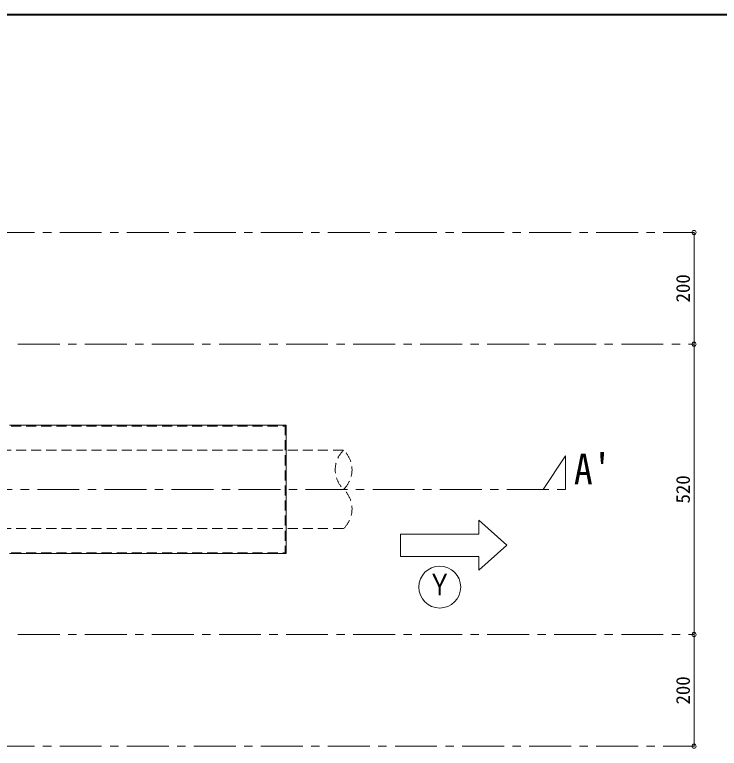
# Model space of a CAD drawing. Units: millimetres at full size, sheet at 1:15. Extents: x -3358 to 2717, y -2083 to 2132.
# Drawn here: x -877 to 384, y 818 to 2132 of the extents above; entities that cross this region are included whole.
import ezdxf
from ezdxf.enums import TextEntityAlignment as Align

# ---------------------------------------------------------------- set-up
doc = ezdxf.new("R2010")
doc.units = ezdxf.units.MM
doc.header["$LTSCALE"] = 15
doc.header["$PDMODE"] = 32
doc.header["$PDSIZE"] = 7.5
doc.linetypes.add('CHAIN1', pattern=[8, 5, -1, 1, -1])
doc.linetypes.add('DASHED1', pattern=[1.8, 1.2, -0.6])
doc.layers.add('0-0_ﾚｲﾔ1', color=4, linetype='Continuous', lineweight=9)
doc.styles.add('ＭＳ ゴシック', font='')
doc.styles.get('ＭＳ ゴシック').set_extended_font_data('MS Gothic')

msp = doc.modelspace()

# ---------------------------------------------------------------- linework, layer by layer
at = {"layer": '0-0_ﾚｲﾔ1', "color": 1, "lineweight": 40}
msp.add_line((2716.62, 2132.05), (-3358.38, 2132.05), dxfattribs=at)
at = {"layer": '0-0_ﾚｲﾔ1', "linetype": 'CHAIN1'}
for p, q in [((-915.88, 1742.05), (339.12, 1742.05)), ((-870.88, 1542.05), (339.12, 1542.05)), ((109.12, 1342.05), (69.12, 1282.05)), ((109.12, 1342.05), (109.12, 1282.05)), ((-2755.88, 1282.05), (109.12, 1282.05)), ((-870.88, 1022.05), (339.12, 1022.05)), ((-915.88, 822.05), (339.12, 822.05))]:
    msp.add_line(p, q, dxfattribs=at)
at = {"layer": '0-0_ﾚｲﾔ1'}
for p, q in [((339.12, 1742.05), (339.12, 1542.05)), ((339.12, 1542.05), (339.12, 1022.05)), ((-885.88, 1397.05), (-390.88, 1397.05)), ((-390.88, 1397.05), (-390.88, 1167.05)), ((-45.88, 1202.05), (-45.88, 1227.05)), ((-45.88, 1202.05), (-185.88, 1202.05)), ((-885.88, 1167.05), (-390.88, 1167.05)), ((-45.88, 1137.05), (-45.88, 1162.05)), ((339.12, 1022.05), (339.12, 822.05))]:
    msp.add_line(p, q, dxfattribs=at)
at = {"layer": '0-0_ﾚｲﾔ1', "linetype": 'DASHED1'}
for p, q in [((-990.88, 1395.45), (-392.48, 1395.45)), ((-392.48, 1397.05), (-392.48, 1167.05)), ((-392.48, 1358.55), (-390.88, 1358.55)), ((-954.88, 1352.15), (-287.88, 1352.15)), ((-954.88, 1211.95), (-287.88, 1211.95)), ((-392.48, 1205.55), (-390.88, 1205.55)), ((-990.88, 1168.65), (-392.48, 1168.65))]:
    msp.add_line(p, q, dxfattribs=at)
at = {"layer": '0-0_ﾚｲﾔ1'}
for points in [[(-45.88, 1137.05), (4.12, 1182.05), (-45.88, 1227.05)], [(-185.88, 1202.05), (-185.88, 1162.05), (-45.88, 1162.05)]]:
    msp.add_lwpolyline(points, dxfattribs=at)
at = {"layer": '0-0_ﾚｲﾔ1', "color": 7, "lineweight": 18}
msp.add_circle((-115.88, 1107.05), 37.5, dxfattribs=at)
at = {"layer": '0-0_ﾚｲﾔ1', "linetype": 'DASHED1'}
for centre, start, end in [((-254.43, 1317.1), 133.66202, 226.33798), ((-321.33, 1317.1), 313.66202, 46.33798), ((-321.33, 1247), 313.66202, 46.33798)]:
    msp.add_arc(centre, 48.45, start, end, dxfattribs=at)
at = {"layer": '0-0_ﾚｲﾔ1', "color": 1}
for p in [(339.12, 1742.05), (339.12, 1542.05), (339.12, 1022.05), (339.12, 822.05)]:
    msp.add_point(p, dxfattribs=at)

# ---------------------------------------------------------------- texts
at = {"layer": '0-0_ﾚｲﾔ1', "color": 7, "style": 'ＭＳ ゴシック'}
for s, p in [('200', (339.12, 1616.73)), ('520', (339.12, 1256.73)), ('200', (339.12, 896.73))]:
    msp.add_text(s, height=24.74, rotation=90, dxfattribs=at).set_placement(p, align=Align.BOTTOM_LEFT)
for s, height, width, p in [("A'", 54.99, 0.9, (124.12, 1274.55)), ('Ｙ', 38.49, 0.85, (-138.38, 1080.8))]:
    msp.add_text(s, height=height, dxfattribs=dict(at, width=width)).set_placement(p, align=Align.BOTTOM_LEFT)

doc.saveas('drawing.dxf')
